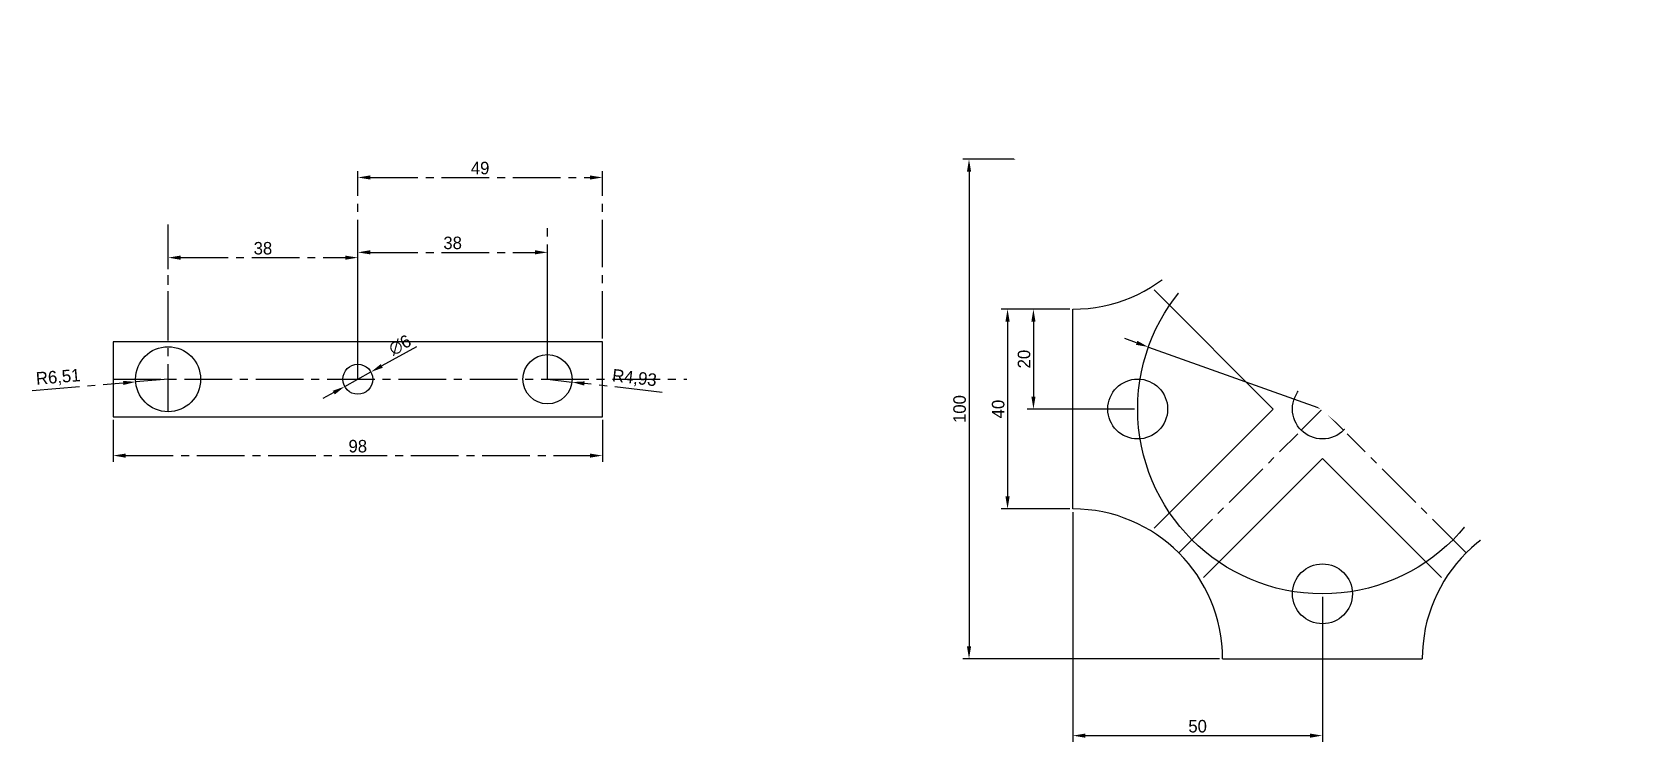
# Model space of a CAD drawing. Header units: millimetres. Extents: x -11614 to -3042, y 13178 to 15416.
# Drawn here: x -5068.7 to -4747, y 14214.6 to 14356.7 of the extents above; entities that cross this region are included whole.
import ezdxf

# ---------------------------------------------------------------- set-up
doc = ezdxf.new("R2010")
doc.units = ezdxf.units.MM
doc.header["$LTSCALE"] = 0.5
doc.header["$PDMODE"] = 34
doc.linetypes.add('CENTER2', pattern=[28.575, 19.05, -3.175, 3.175, -3.175])
doc.dimstyles.new('ISO-25', dxfattribs={"dimtxt": 2.5, "dimasz": 2.5, "dimexe": 1.25, "dimexo": 0.625, "dimtad": 1, "dimtxsty": 'Standard', "dimcen": 2.5, "dimadec": 0, "dimazin": 0, "dimtfac": 1, "dimtmove": 0, "dimatfit": 3, "dimfxl": 1, "dimarcsym": 0})

# ---------------------------------------------------------------- blocks, each defined once
blk = doc.blocks.new('*D67')
at = {"color": 0, "linetype": 'CENTER2', "lineweight": -2, "transparency": 16777216}
for p, q in [((-5003.45, 14295.37), (-5003.45, 14328.89)), ((-5000.95, 14327.64), (-4956.95, 14327.64)), ((-4954.45, 14295.37), (-4954.45, 14328.89))]:
    blk.add_line(p, q, dxfattribs=at)
at = {"color": 0, "linetype": 'CENTER2', "transparency": 16777216}
for points in [[(-5000.95, 14328.05), (-5000.95, 14327.22), (-5003.45, 14327.64)], [(-4956.95, 14328.05), (-4956.95, 14327.22), (-4954.45, 14327.64)]]:
    blk.add_solid(points, dxfattribs=at)
at = {"layer": 'Defpoints', "color": 0, "linetype": 'CENTER2', "transparency": 16777216}
for p in [(-4954.45, 14327.64), (-5003.45, 14294.74), (-4954.45, 14294.74)]:
    blk.add_point(p, dxfattribs=at)
at = {"color": 0, "linetype": 'CENTER2', "transparency": 16777216, "insert": (-4978.95, 14329.51), "char_height": 2.5, "attachment_point": 5}
blk.add_mtext('49', dxfattribs=at)
blk = doc.blocks.new('*D68')
at = {"color": 0, "linetype": 'CENTER2', "lineweight": -2, "transparency": 16777216}
for p, q in [((-5041.45, 14295.37), (-5041.45, 14312.84)), ((-5038.95, 14311.59), (-5005.95, 14311.59)), ((-5003.45, 14295.37), (-5003.45, 14312.84))]:
    blk.add_line(p, q, dxfattribs=at)
at = {"color": 0, "linetype": 'CENTER2', "transparency": 16777216}
for points in [[(-5038.95, 14312), (-5038.95, 14311.17), (-5041.45, 14311.59)], [(-5005.95, 14312), (-5005.95, 14311.17), (-5003.45, 14311.59)]]:
    blk.add_solid(points, dxfattribs=at)
at = {"layer": 'Defpoints', "color": 0, "linetype": 'CENTER2', "transparency": 16777216}
for p in [(-5003.45, 14311.59), (-5041.45, 14294.74), (-5003.45, 14294.74)]:
    blk.add_point(p, dxfattribs=at)
at = {"color": 0, "linetype": 'CENTER2', "transparency": 16777216, "insert": (-5022.45, 14313.46), "char_height": 2.5, "attachment_point": 5}
blk.add_mtext('38', dxfattribs=at)
blk = doc.blocks.new('*D69')
at = {"color": 0, "linetype": 'CENTER2', "lineweight": -2, "transparency": 16777216}
for p, q in [((-5003.45, 14295.37), (-5003.45, 14313.9)), ((-4965.45, 14295.37), (-4965.45, 14313.9)), ((-5000.95, 14312.65), (-4967.95, 14312.65))]:
    blk.add_line(p, q, dxfattribs=at)
at = {"color": 0, "linetype": 'CENTER2', "transparency": 16777216}
for points in [[(-5000.95, 14313.07), (-5000.95, 14312.24), (-5003.45, 14312.65)], [(-4967.95, 14313.07), (-4967.95, 14312.24), (-4965.45, 14312.65)]]:
    blk.add_solid(points, dxfattribs=at)
at = {"layer": 'Defpoints', "color": 0, "linetype": 'CENTER2', "transparency": 16777216}
for p in [(-4965.45, 14312.65), (-5003.45, 14294.74), (-4965.45, 14294.74)]:
    blk.add_point(p, dxfattribs=at)
at = {"color": 0, "linetype": 'CENTER2', "transparency": 16777216, "insert": (-4984.45, 14314.53), "char_height": 2.5, "attachment_point": 5}
blk.add_mtext('38', dxfattribs=at)
blk = doc.blocks.new('*D70')
at = {"color": 0, "linetype": 'CENTER2', "lineweight": -2, "transparency": 16777216}
for p, q in [((-5052.45, 14279.12), (-5052.45, 14270.71)), ((-4954.45, 14279.12), (-4954.45, 14270.71)), ((-5049.95, 14271.96), (-4956.95, 14271.96))]:
    blk.add_line(p, q, dxfattribs=at)
at = {"color": 0, "linetype": 'CENTER2', "transparency": 16777216}
for points in [[(-5049.95, 14272.37), (-5049.95, 14271.54), (-5052.45, 14271.96)], [(-4956.95, 14272.37), (-4956.95, 14271.54), (-4954.45, 14271.96)]]:
    blk.add_solid(points, dxfattribs=at)
at = {"layer": 'Defpoints', "color": 0, "linetype": 'CENTER2', "transparency": 16777216}
for p in [(-5052.45, 14279.74), (-4954.45, 14279.74), (-4954.45, 14271.96)]:
    blk.add_point(p, dxfattribs=at)
at = {"color": 0, "linetype": 'CENTER2', "transparency": 16777216, "insert": (-5003.45, 14273.83), "char_height": 2.5, "attachment_point": 5}
blk.add_mtext('98', dxfattribs=at)
blk = doc.blocks.new('*D71')
at = {"color": 0, "linetype": 'CENTER2', "lineweight": -2, "transparency": 16777216}
for p, q in [((-5041.45, 14287.24), (-5047.93, 14286.71)), ((-5068.68, 14285), (-5050.42, 14286.5))]:
    blk.add_line(p, q, dxfattribs=at)
at = {"color": 0, "linetype": 'CENTER2', "transparency": 16777216}
blk.add_solid([(-5050.46, 14286.92), (-5050.39, 14286.09), (-5047.93, 14286.71)], dxfattribs=at)
at = {"layer": 'Defpoints', "color": 0, "linetype": 'CENTER2', "transparency": 16777216}
for p in [(-5041.45, 14287.24), (-5047.93, 14286.71)]:
    blk.add_point(p, dxfattribs=at)
at = {"color": 0, "linetype": 'CENTER2', "transparency": 16777216, "insert": (-5063.45, 14287.52), "char_height": 2.5, "attachment_point": 5, "rotation": 4.7083}
blk.add_mtext('R6,51', dxfattribs=at)
blk = doc.blocks.new('*D72')
at = {"color": 0, "linetype": 'CENTER2', "lineweight": -2, "transparency": 16777216}
for p, q in [((-4965.45, 14287.24), (-4960.55, 14286.68)), ((-4942.49, 14284.61), (-4958.06, 14286.4))]:
    blk.add_line(p, q, dxfattribs=at)
at = {"color": 0, "linetype": 'CENTER2', "transparency": 16777216}
blk.add_solid([(-4958.02, 14286.81), (-4958.11, 14285.98), (-4960.55, 14286.68)], dxfattribs=at)
at = {"layer": 'Defpoints', "color": 0, "linetype": 'CENTER2', "transparency": 16777216}
for p in [(-4965.45, 14287.24), (-4960.55, 14286.68)]:
    blk.add_point(p, dxfattribs=at)
at = {"color": 0, "linetype": 'CENTER2', "transparency": 16777216, "insert": (-4948.05, 14287.35), "char_height": 2.5, "attachment_point": 5, "rotation": 353.464}
blk.add_mtext('R4,93', dxfattribs=at)
blk = doc.blocks.new('*D73')
at = {"color": 0, "linetype": 'CENTER2', "lineweight": -2, "transparency": 16777216}
for p, q in [((-4991.72, 14293.76), (-4998.64, 14289.92)), ((-5006.07, 14285.79), (-5000.82, 14288.7)), ((-5008.25, 14284.57), (-5010.44, 14283.36))]:
    blk.add_line(p, q, dxfattribs=at)
at = {"color": 0, "linetype": 'CENTER2', "transparency": 16777216}
for points in [[(-4998.84, 14290.28), (-4998.44, 14289.55), (-5000.82, 14288.7)], [(-5008.46, 14284.94), (-5008.05, 14284.21), (-5006.07, 14285.79)]]:
    blk.add_solid(points, dxfattribs=at)
at = {"layer": 'Defpoints', "color": 0, "linetype": 'CENTER2', "transparency": 16777216}
for p in [(-5000.82, 14288.7), (-5006.07, 14285.79)]:
    blk.add_point(p, dxfattribs=at)
at = {"color": 0, "linetype": 'CENTER2', "transparency": 16777216, "insert": (-4995, 14294.08), "char_height": 2.5, "attachment_point": 5, "rotation": 29.0609}
blk.add_mtext('∅6', dxfattribs=at)
blk = doc.blocks.new('*D74')
at = {"color": 0, "linetype": 'Continuous', "lineweight": -2, "transparency": 16777216}
for p, q in [((-4794.53, 14327.25), (-4802.85, 14322.5)), ((-4815.44, 14315.31), (-4805.02, 14321.26)), ((-4817.61, 14314.07), (-4819.78, 14312.83))]:
    blk.add_line(p, q, dxfattribs=at)
at = {"color": 0, "linetype": 'Continuous', "transparency": 16777216}
for points in [[(-4803.05, 14322.86), (-4802.64, 14322.14), (-4805.02, 14321.26)], [(-4817.82, 14314.43), (-4817.41, 14313.71), (-4815.44, 14315.31)]]:
    blk.add_solid(points, dxfattribs=at)
at = {"layer": 'Defpoints', "color": 0, "linetype": 'Continuous', "transparency": 16777216}
for p in [(-4805.02, 14321.26), (-4815.44, 14315.31)]:
    blk.add_point(p, dxfattribs=at)
at = {"color": 0, "linetype": 'Continuous', "transparency": 16777216, "insert": (-4798.53, 14327.12), "char_height": 2.5, "attachment_point": 5, "rotation": 29.7209}
blk.add_mtext('∅12', dxfattribs=at)
blk = doc.blocks.new('*D75')
at = {"color": 0, "linetype": 'Continuous', "lineweight": -2, "transparency": 16777216}
for p, q in [((-4847.44, 14294.54), (-4849.8, 14295.37)), ((-4845.09, 14293.7), (-4775.37, 14268.87)), ((-4763.21, 14264.54), (-4773.02, 14268.03))]:
    blk.add_line(p, q, dxfattribs=at)
at = {"color": 0, "linetype": 'Continuous', "transparency": 16777216}
for points in [[(-4847.3, 14294.93), (-4847.58, 14294.14), (-4845.09, 14293.7)], [(-4772.88, 14268.43), (-4773.16, 14267.64), (-4775.37, 14268.87)]]:
    blk.add_solid(points, dxfattribs=at)
at = {"layer": 'Defpoints', "color": 0, "linetype": 'Continuous', "transparency": 16777216}
for p in [(-4845.09, 14293.7), (-4775.37, 14268.87)]:
    blk.add_point(p, dxfattribs=at)
at = {"color": 0, "linetype": 'Continuous', "transparency": 16777216, "insert": (-4766.31, 14267.63), "char_height": 2.5, "attachment_point": 5, "rotation": 340.3981}
blk.add_mtext('∅74', dxfattribs=at)
blk = doc.blocks.new('*D76')
at = {"color": 0, "linetype": 'Continuous', "lineweight": -2, "transparency": 16777216}
for p, q in [((-4785.95, 14315.46), (-4783.55, 14317.86)), ((-4776.31, 14308.84), (-4782.67, 14315.21)), ((-4776.05, 14305.56), (-4773.65, 14307.96))]:
    blk.add_line(p, q, dxfattribs=at)
at = {"color": 0, "linetype": 'Continuous', "transparency": 16777216}
for points in [[(-4782.38, 14315.5), (-4782.96, 14314.91), (-4784.44, 14316.98)], [(-4776.01, 14309.14), (-4776.6, 14308.55), (-4774.54, 14307.08)]]:
    blk.add_solid(points, dxfattribs=at)
at = {"layer": 'Defpoints', "color": 0, "linetype": 'Continuous', "transparency": 16777216}
for p in [(-4784.44, 14316.98), (-4786.39, 14315.02), (-4776.49, 14305.12)]:
    blk.add_point(p, dxfattribs=at)
at = {"color": 0, "linetype": 'Continuous', "transparency": 16777216, "insert": (-4778.16, 14313.35), "char_height": 2.5, "attachment_point": 5, "rotation": 315}
blk.add_mtext('14', dxfattribs=at)
blk = doc.blocks.new('*D77')
at = {"color": 0, "linetype": 'Continuous', "lineweight": -2, "transparency": 16777216}
for p, q in [((-4860.85, 14301.28), (-4869.37, 14301.28)), ((-4868.12, 14298.78), (-4868.12, 14283.78)), ((-4847.85, 14281.28), (-4869.37, 14281.28))]:
    blk.add_line(p, q, dxfattribs=at)
at = {"color": 0, "linetype": 'Continuous', "transparency": 16777216}
for points in [[(-4868.53, 14298.78), (-4867.7, 14298.78), (-4868.12, 14301.28)], [(-4868.53, 14283.78), (-4867.7, 14283.78), (-4868.12, 14281.28)]]:
    blk.add_solid(points, dxfattribs=at)
at = {"layer": 'Defpoints', "color": 0, "linetype": 'Continuous', "transparency": 16777216}
for p in [(-4860.23, 14301.28), (-4868.12, 14281.28), (-4847.23, 14281.28)]:
    blk.add_point(p, dxfattribs=at)
at = {"color": 0, "linetype": 'Continuous', "transparency": 16777216, "insert": (-4869.99, 14291.28), "char_height": 2.5, "attachment_point": 5, "rotation": 90}
blk.add_mtext('20', dxfattribs=at)
blk = doc.blocks.new('*D78')
at = {"color": 0, "linetype": 'Continuous', "lineweight": -2, "transparency": 16777216}
for p, q in [((-4860.85, 14301.28), (-4874.55, 14301.28)), ((-4873.3, 14298.78), (-4873.3, 14263.78)), ((-4860.85, 14261.28), (-4874.55, 14261.28))]:
    blk.add_line(p, q, dxfattribs=at)
at = {"color": 0, "linetype": 'Continuous', "transparency": 16777216}
for points in [[(-4873.72, 14298.78), (-4872.88, 14298.78), (-4873.3, 14301.28)], [(-4873.72, 14263.78), (-4872.88, 14263.78), (-4873.3, 14261.28)]]:
    blk.add_solid(points, dxfattribs=at)
at = {"layer": 'Defpoints', "color": 0, "linetype": 'Continuous', "transparency": 16777216}
for p in [(-4860.23, 14301.28), (-4873.3, 14261.28), (-4860.23, 14261.28)]:
    blk.add_point(p, dxfattribs=at)
at = {"color": 0, "linetype": 'Continuous', "transparency": 16777216, "insert": (-4875.17, 14281.28), "char_height": 2.5, "attachment_point": 5, "rotation": 90}
blk.add_mtext('40', dxfattribs=at)
blk = doc.blocks.new('*D79')
at = {"color": 0, "linetype": 'Continuous', "lineweight": -2, "transparency": 16777216}
for p, q in [((-4830.85, 14331.28), (-4882.27, 14331.28)), ((-4881.02, 14328.78), (-4881.02, 14233.78)), ((-4830.85, 14231.28), (-4882.27, 14231.28))]:
    blk.add_line(p, q, dxfattribs=at)
at = {"color": 0, "linetype": 'Continuous', "transparency": 16777216}
for points in [[(-4881.44, 14328.78), (-4880.6, 14328.78), (-4881.02, 14331.28)], [(-4881.44, 14233.78), (-4880.6, 14233.78), (-4881.02, 14231.28)]]:
    blk.add_solid(points, dxfattribs=at)
at = {"layer": 'Defpoints', "color": 0, "linetype": 'Continuous', "transparency": 16777216}
for p in [(-4830.23, 14331.28), (-4881.02, 14231.28), (-4830.23, 14231.28)]:
    blk.add_point(p, dxfattribs=at)
at = {"color": 0, "linetype": 'Continuous', "transparency": 16777216, "insert": (-4882.9, 14281.28), "char_height": 2.5, "attachment_point": 5, "rotation": 90}
blk.add_mtext('100', dxfattribs=at)
blk = doc.blocks.new('*D80')
at = {"color": 0, "linetype": 'Continuous', "lineweight": -2, "transparency": 16777216}
for p, q in [((-4860.23, 14260.66), (-4860.23, 14214.65)), ((-4810.23, 14243.66), (-4810.23, 14214.65)), ((-4857.73, 14215.9), (-4812.73, 14215.9))]:
    blk.add_line(p, q, dxfattribs=at)
at = {"color": 0, "linetype": 'Continuous', "transparency": 16777216}
for points in [[(-4857.73, 14216.31), (-4857.73, 14215.48), (-4860.23, 14215.9)], [(-4812.73, 14216.31), (-4812.73, 14215.48), (-4810.23, 14215.9)]]:
    blk.add_solid(points, dxfattribs=at)
at = {"layer": 'Defpoints', "color": 0, "linetype": 'Continuous', "transparency": 16777216}
for p in [(-4860.23, 14261.28), (-4810.23, 14244.28), (-4810.23, 14215.9)]:
    blk.add_point(p, dxfattribs=at)
at = {"color": 0, "linetype": 'Continuous', "transparency": 16777216, "insert": (-4835.23, 14217.77), "char_height": 2.5, "attachment_point": 5}
blk.add_mtext('50', dxfattribs=at)

msp = doc.modelspace()

# ---------------------------------------------------------------- linework, layer by layer
at = {"linetype": 'Continuous'}
for p, q in [((-4830.23, 14331.284), (-4790.23, 14331.284)), ((-4810.23, 14291.184), (-4834.067, 14315.021)), ((-4810.23, 14291.184), (-4786.393, 14315.021)), ((-4820.129, 14281.284), (-4843.967, 14305.121)), ((-4800.33, 14281.284), (-4776.493, 14305.121)), ((-4860.23, 14261.284), (-4860.23, 14301.284)), ((-4760.23, 14261.284), (-4760.23, 14301.284)), ((-4843.967, 14257.447), (-4820.129, 14281.284)), ((-4776.493, 14257.447), (-4800.33, 14281.284)), ((-4834.067, 14247.548), (-4810.23, 14271.385)), ((-4786.393, 14247.548), (-4810.23, 14271.385)), ((-4830.23, 14231.284), (-4790.23, 14231.284))]:
    msp.add_line(p, q, dxfattribs=at)
at = {"linetype": 'CENTER2'}
for p, q in [((-5041.445, 14280.734), (-5041.445, 14318.192)), ((-4965.445, 14287.244), (-4965.445, 14317.512)), ((-5003.445, 14287.244), (-5003.445, 14314.585)), ((-4805.987, 14277.042), (-4839.017, 14310.071)), ((-4814.473, 14277.042), (-4781.443, 14310.071)), ((-5052.445, 14287.244), (-4937.543, 14287.244)), ((-4839.017, 14252.498), (-4815.18, 14276.335)), ((-4781.443, 14252.498), (-4805.28, 14276.335))]:
    msp.add_line(p, q, dxfattribs=at)
msp.add_lwpolyline([(-5052.445, 14279.744), (-4954.445, 14279.744), (-4954.445, 14294.744), (-5052.445, 14294.744)], close=True)
at = {"linetype": 'Continuous'}
for centre, radius in [((-4810.23, 14318.284), 6), ((-4810.23, 14281.284), 37), ((-4847.23, 14281.284), 6), ((-4810.23, 14281.284), 6), ((-4773.23, 14281.284), 6), ((-4810.23, 14244.284), 6)]:
    msp.add_circle(centre, radius, dxfattribs=at)
for centre, radius in [((-5041.445, 14287.244), 6.51), ((-4965.445, 14287.244), 4.93), ((-5003.445, 14287.244), 3)]:
    msp.add_circle(centre, radius)
for centre, start, end in [((-4860.23, 14331.284), 270, 0), ((-4760.23, 14331.284), 180, 270), ((-4860.23, 14231.284), 0, 90), ((-4760.23, 14231.284), 90, 180)]:
    msp.add_arc(centre, 30, start, end, dxfattribs=at)

# ---------------------------------------------------------------- dimensions: what is measured, and where the dimension line sits
at = {"linetype": 'CENTER2'}
for base, p1, p2, picture, middle in [((-4954.445, 14327.635), (-5003.445, 14294.744), (-4954.445, 14294.744), '*D67', (-4978.945, 14329.51)), ((-4965.445, 14312.654), (-5003.445, 14294.744), (-4965.445, 14294.744), '*D69', (-4984.445, 14314.529)), ((-5003.445, 14311.587), (-5041.445, 14294.744), (-5003.445, 14294.744), '*D68', (-5022.445, 14313.462)), ((-4954.445, 14271.956), (-5052.445, 14279.744), (-4954.445, 14279.744), '*D70', (-5003.445, 14273.831))]:
    dim = msp.add_linear_dim(base=base, p1=p1, p2=p2, dimstyle='ISO-25', dxfattribs=at)
    dim.commit()
    dim.dimension.update_dxf_attribs({"geometry": picture, "text_midpoint": middle})
at = {"linetype": 'Continuous'}
for base, p1, p2, picture, middle in [((-4881.02, 14231.284), (-4830.23, 14331.284), (-4830.23, 14231.284), '*D79', (-4882.895, 14281.284)), ((-4873.299, 14261.284), (-4860.23, 14301.284), (-4860.23, 14261.284), '*D78', (-4875.174, 14281.284)), ((-4868.116, 14281.284), (-4860.23, 14301.284), (-4847.23, 14281.284), '*D77', (-4869.991, 14291.284))]:
    dim = msp.add_linear_dim(base=base, p1=p1, p2=p2, angle=90, dimstyle='ISO-25', dxfattribs=at)
    dim.commit()
    dim.dimension.update_dxf_attribs({"geometry": picture, "text_midpoint": middle})
for p1, p2, picture, middle in [((-4815.441, 14315.31), (-4805.019, 14321.259), '*D74', (-4798.531, 14327.122)), ((-4845.086, 14293.697), (-4775.374, 14268.872), '*D75', (-4766.306, 14267.633))]:
    dim = msp.add_diameter_dim_2p(p1=p1, p2=p2, dimstyle='ISO-25', dxfattribs=at)
    dim.commit()
    dim.dimension.update_dxf_attribs({"geometry": picture, "text_midpoint": middle})
dim = msp.add_aligned_dim(p1=(-4776.493, 14305.121), p2=(-4786.393, 14315.021), distance=-2.765, dimstyle='ISO-25', dxfattribs=at)
dim.commit()
dim.dimension.update_dxf_attribs({"geometry": '*D76', "text_midpoint": (-4778.163, 14313.352)})
at = {"linetype": 'CENTER2'}
dim = msp.add_diameter_dim_2p(p1=(-5006.067, 14285.787), p2=(-5000.823, 14288.701), dimstyle='ISO-25', dxfattribs=at)
dim.commit()
dim.dimension.update_dxf_attribs({"geometry": '*D73', "text_midpoint": (-4994.996, 14294.084)})
for center, mpoint, picture, middle in [((-5041.445, 14287.244), (-5047.933, 14286.709), '*D71', (-5063.283, 14285.445)), ((-4965.445, 14287.244), (-4960.547, 14286.683), '*D72', (-4948.285, 14285.278))]:
    dim = msp.add_radius_dim(center=center, mpoint=mpoint, dimstyle='ISO-25', dxfattribs=at)
    dim.commit()
    dim.dimension.update_dxf_attribs({"geometry": picture, "text_midpoint": middle, "dimtype": 164})
at = {"linetype": 'Continuous'}
dim = msp.add_linear_dim(base=(-4810.23, 14215.898), p1=(-4860.23, 14261.284), p2=(-4810.23, 14244.284), dimstyle='ISO-25', dxfattribs=at)
dim.commit()
dim.dimension.update_dxf_attribs({"geometry": '*D80', "text_midpoint": (-4835.23, 14217.773)})

# ---------------------------------------------------------------- next in the draw order: wipeouts: each hides what was drawn before it
at = {"color": 0, "linetype": 'Continuous'}
msp.add_wipeout([(-4833.059, 14356.737), (-4747.045, 14325.316), (-4762.768, 14242.14), (-4888.551, 14344.954)], dxfattribs=at)

doc.saveas('drawing.dxf')
